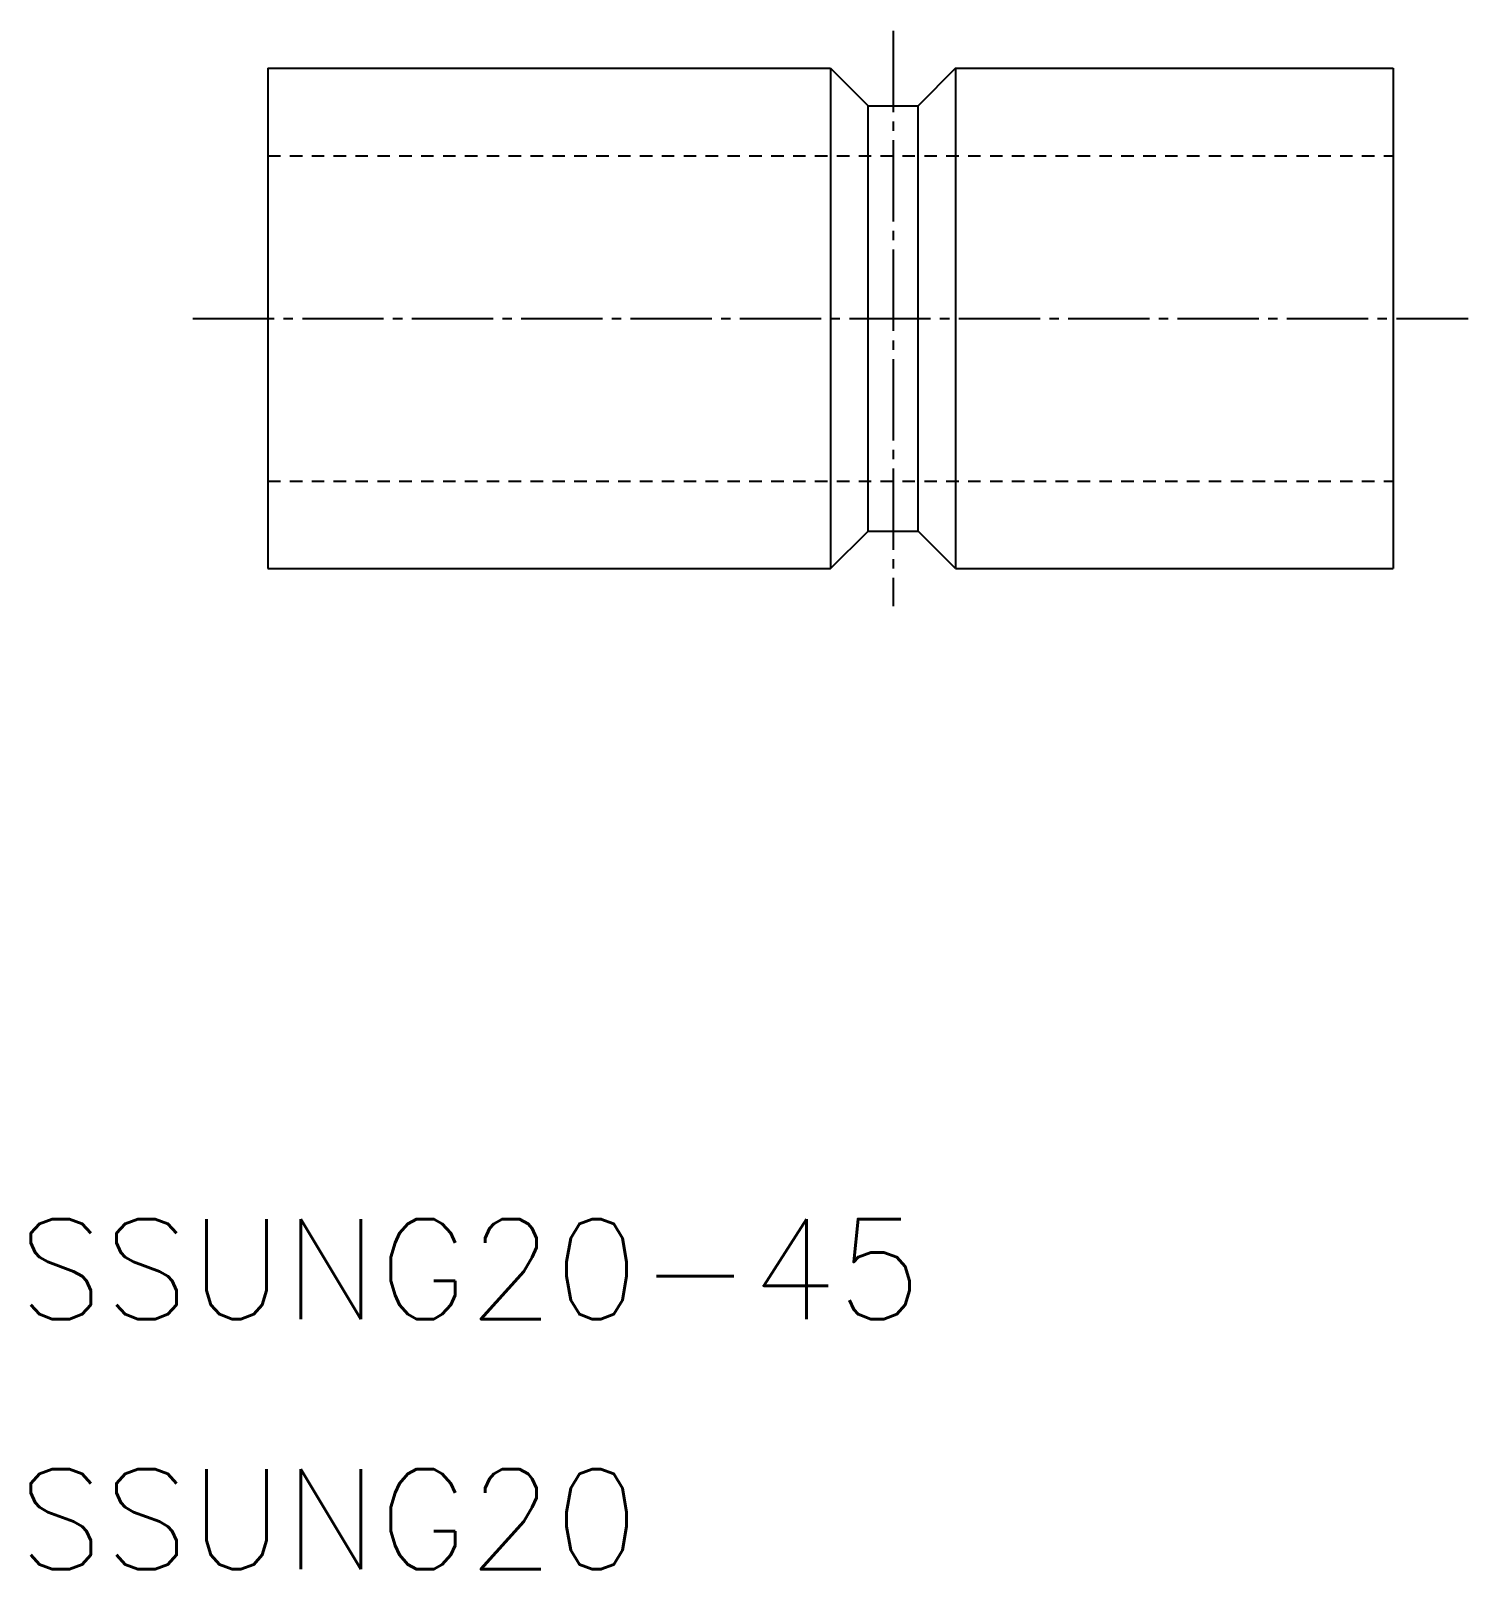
# Model space of a CAD drawing. Extents: x 78.4 to 135.9, y 46.6 to 108.1.
import ezdxf

# ---------------------------------------------------------------- set-up
doc = ezdxf.new("R2010")
doc.units = 0
doc.header["$LTSCALE"] = 0.25
doc.linetypes.add('CENTER', pattern=[17.5, 13, -1.5, 1.5, -1.5])
doc.linetypes.add('DASHED', pattern=[3.5, 2, -1.5])
doc.layers.get('0').update_dxf_attribs({"linetype": 'CONTINUOUS'})
doc.layers.add('CENTER', color=1, linetype='CENTER')
doc.styles.get("Standard").update_dxf_attribs({"font": 'txt', "bigfont": 'BIGFONT'})

msp = doc.modelspace()

# ---------------------------------------------------------------- linework, layer by layer
at = {"color": 7, "linetype": 'CONTINUOUS'}
for p, q in [((87.877, 106.618), (87.877, 86.618)), ((87.877, 106.618), (110.377, 106.618)), ((110.377, 106.618), (110.377, 86.618)), ((110.377, 106.618), (111.877, 105.118)), ((115.377, 106.618), (113.877, 105.118)), ((115.377, 106.618), (115.377, 86.618)), ((115.377, 106.618), (132.877, 106.618)), ((132.877, 106.618), (132.877, 86.618)), ((111.877, 88.118), (111.877, 105.118)), ((111.877, 105.118), (113.877, 105.118)), ((113.877, 88.118), (113.877, 105.118)), ((132.877, 101.618), (132.877, 101.618)), ((132.877, 96.618), (132.877, 96.618)), ((110.377, 86.618), (111.877, 88.118)), ((111.877, 88.118), (113.877, 88.118)), ((115.377, 86.618), (113.877, 88.118)), ((87.877, 86.618), (110.377, 86.618)), ((115.377, 86.618), (132.877, 86.618))]:
    msp.add_line(p, q, dxfattribs=at)
at = {"color": 3, "linetype": 'DASHED'}
for p, q in [((87.877, 103.118), (132.877, 103.118)), ((87.877, 90.118), (132.877, 90.118))]:
    msp.add_line(p, q, dxfattribs=at)
at = {"layer": 'CENTER', "color": 1, "linetype": 'CENTER'}
for p, q in [((112.877, 108.118), (112.877, 85.118)), ((84.877, 96.618), (135.877, 96.618))]:
    msp.add_line(p, q, dxfattribs=at)

# ---------------------------------------------------------------- texts
at = {"color": 7, "linetype": 'CONTINUOUS'}
for s, p in [('SSUNG20-45', (77.877, 56.618)), ('SSUNG20', (77.877, 46.618))]:
    msp.add_text(s, height=4, dxfattribs=at).set_placement(p)

doc.saveas('drawing.dxf')
